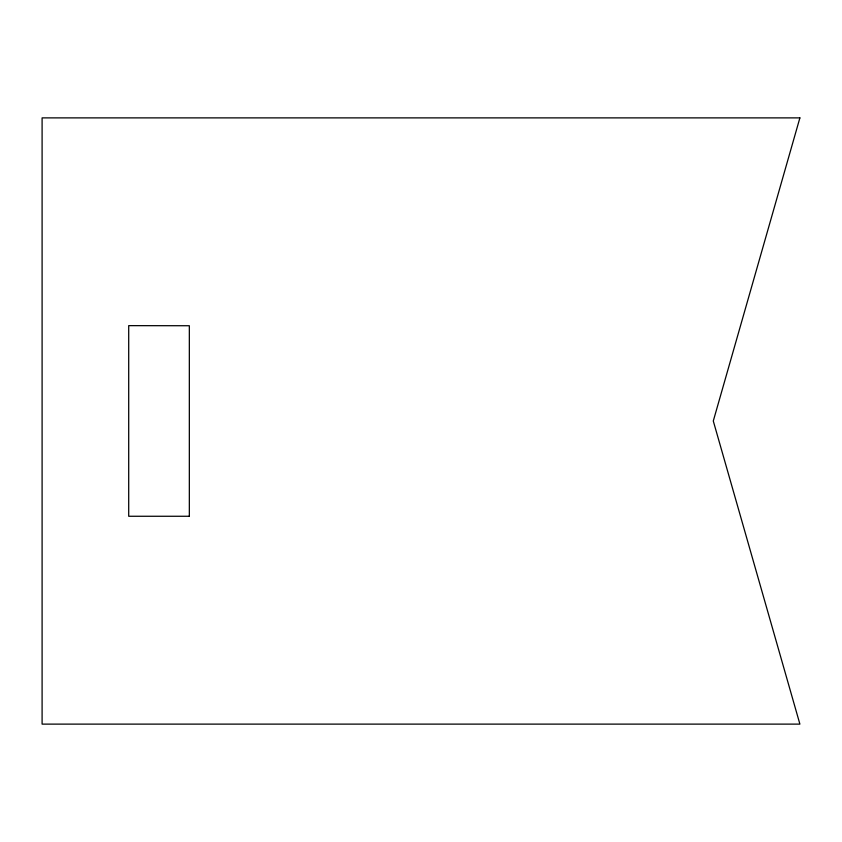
<?xml version="1.0" encoding="UTF-8"?>
<svg xmlns="http://www.w3.org/2000/svg" width="842" height="842" viewBox="0 0 842 842"><rect width="100%" height="100%" fill="white"/><g stroke="black" fill="none" stroke-linecap="round" stroke-linejoin="round"><path stroke-width="1.26" d="M799.9 117.88L713.29 421L799.9 724.12L42.1 724.12L42.1 117.88L799.9 117.88M189.334 516.262L128.71 516.262L128.71 325.643L189.334 325.738L189.334 516.262"/></g></svg>
